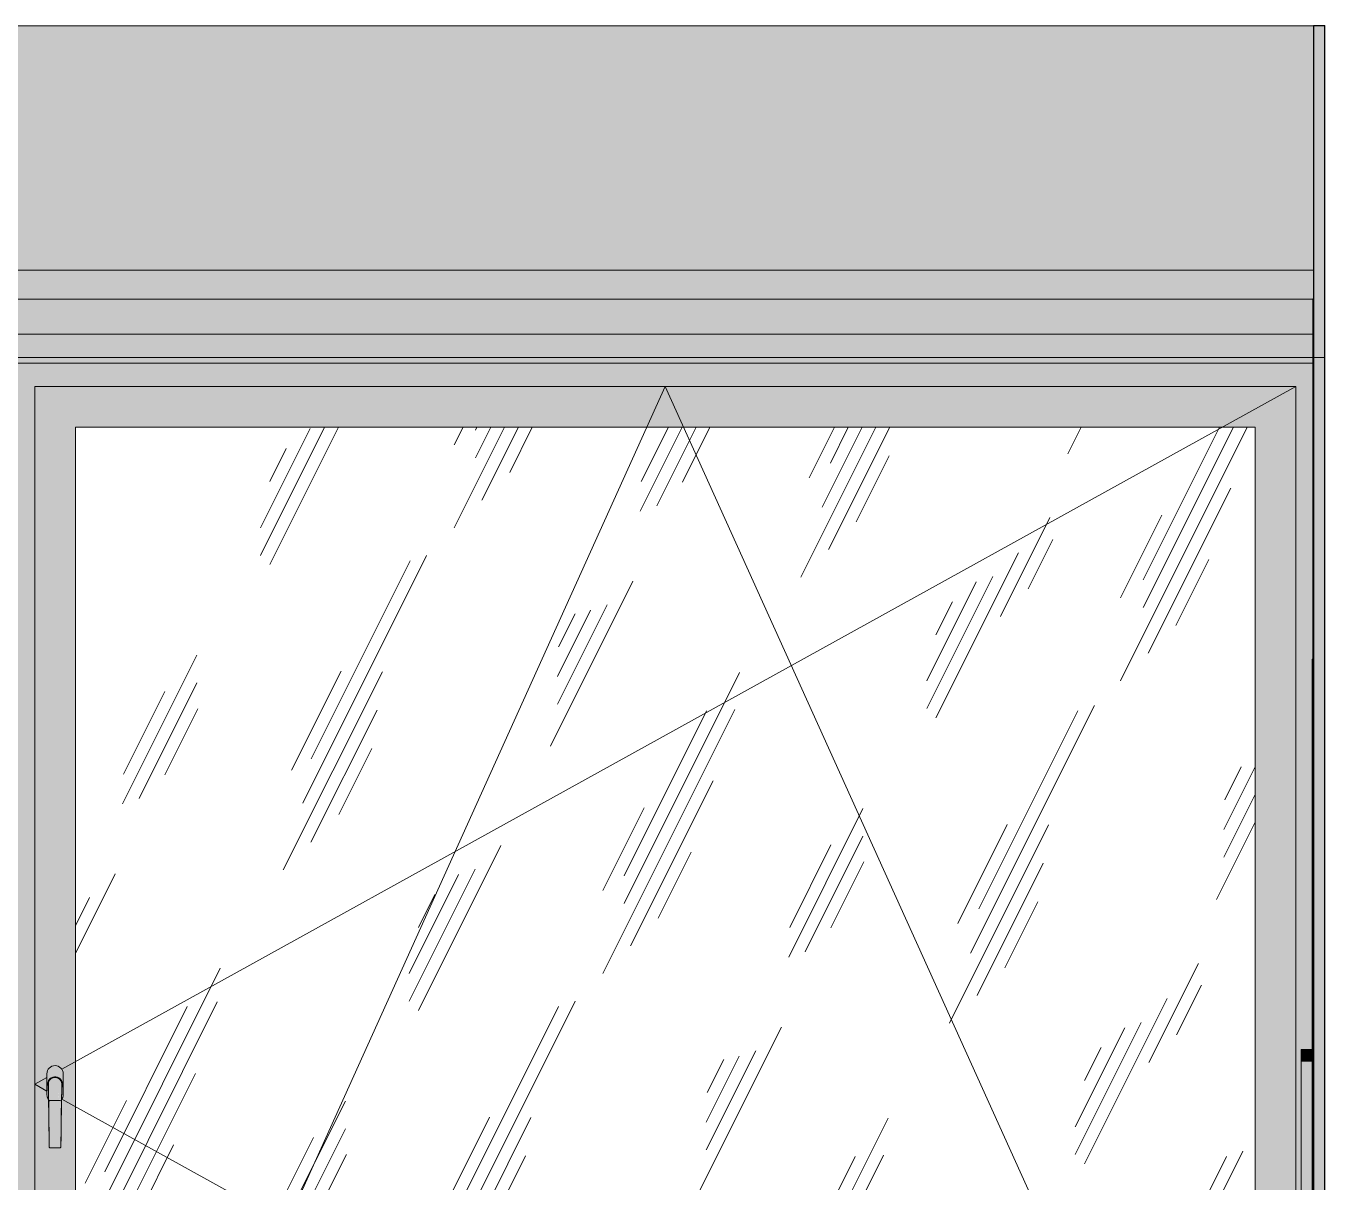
# Model space of a CAD drawing. Header units: millimetres. Extents: x 1401 to 56953, y -2645 to 12445.
# Drawn here: x 21274 to 23509, y 10282 to 12270 of the extents above; entities that cross this region are included whole.
import ezdxf

# ---------------------------------------------------------------- set-up
doc = ezdxf.new("R2010")
doc.units = ezdxf.units.MM
for name, color, linetype, lineweight in [('A-CLNG', 7, 'Continuous', 9), ('A-DETL', 7, 'Continuous', 9), ('A-FLOR', 7, 'Continuous', 9), ('A-GLAZ', 7, 'Continuous', 9), ('I-WALL', 7, 'Continuous', 9)]:
    doc.layers.add(name, color=color, linetype=linetype, lineweight=lineweight)
for name, color, linetype, lineweight, true_color in [('A-WALL-4', 7, 'Continuous', 30, 0x3c3c3c), ('A-WALL-FNSH-3', 7, 'Continuous', 30, 0x3c3c3c), ('A-WALL-FNSH-4', 7, 'Continuous', 30, 0x909090), ('I-FURN-10', 7, 'Continuous', 9, 0xc0c0c0), ('I-FURN-11', 7, 'Continuous', 9, 0x747474), ('I-FURN-12', 7, 'Continuous', 9, 0x757575), ('I-FURN-13', 7, 'Continuous', 9, 0x929292), ('I-FURN-6', 7, 'Continuous', 9, 0x949494), ('I-FURN-8', 7, 'Continuous', 9, 0xbdbdbd), ('I-FURN-9', 7, 'Continuous', 9, 0xc9c9c9), ('I-WALL-1', 7, 'Continuous', 9, 0x787878)]:
    doc.layers.add(name, color=color, linetype=linetype, lineweight=lineweight, true_color=true_color)
doc.layers.add('I-FURN-7', color=7, linetype='Continuous', lineweight=9, true_color=0x303030, transparency=0.7)

# ---------------------------------------------------------------- blocks, each defined once
blk = doc.blocks.new('120_Окно_СКБ_2Ст - 120_Окно_СКБ_2Ст 3100х2500 _мал_ створка слева-2_-22446420-Развертка 01-3')
at = {"layer": 'A-GLAZ'}
h = blk.add_hatch(color=256, dxfattribs=at)
h.paths.add_polyline_path([(-5166.9, 9200), (-3771, 9200), (-3771, 9204), (-6809, 9204), (-6809, 9200), (-5168.3, 9200)])
h.paths.add_polyline_path([(-5798.2, 9220), (-3771, 9220), (-3771, 10510), (-3752, 10510), (-3752, 11180.9), (-3751, 11180.9), (-3751, 11690), (-6809, 11690), (-6808.8, 9220), (-5832.1, 9220)])
h.paths.add_polyline_path([(-6187.1, 9250), (-6780, 9250), (-6780, 10080), (-5980, 10080), (-5980, 9250), (-6171.2, 9250)])
h.paths.add_polyline_path([(-5880, 9250), (-5950, 9250), (-5950, 11650), (-3780, 11650), (-3780, 9250), (-5764.3, 9250)])
h.paths.add_polyline_path([(-6542.9, 10110), (-6780, 10110), (-6780, 11650), (-5980, 11650), (-5980, 10110), (-6442.4, 10110)])
h = blk.add_hatch(color=256, dxfattribs=at)
h.paths.add_polyline_path([(-4408.1, 9250), (-3780, 9250), (-3780, 11650), (-5950, 11650), (-5950, 9250), (-4543.7, 9250)])
h.paths.add_polyline_path([(-4679.3, 9320), (-5880, 9320), (-5880, 11580), (-3850, 11580), (-3850, 9320), (-4543.7, 9320)])
h.paths.add_polyline_path([(-5914.6, 10340.5), (-5924, 10340.8), (-5924.9, 10341.3), (-5925, 10341.6), (-5926.2, 10423.8), (-5927.1, 10425), (-5928.5, 10428.4), (-5929, 10432), (-5929, 10468), (-5928.5, 10471.6), (-5927.1, 10475), (-5924.9, 10477.9), (-5922, 10480.1), (-5918.6, 10481.5), (-5915, 10482), (-5911.4, 10481.5), (-5908, 10480.1), (-5905.1, 10477.9), (-5902.9, 10475), (-5901.5, 10471.6), (-5901, 10468), (-5901, 10432), (-5901.5, 10428.4), (-5902.9, 10425), (-5903.9, 10423.4), (-5904.2, 10400.4), (-5905.1, 10341.3), (-5906.1, 10340.7), (-5908, 10340.5)])
h = blk.add_hatch(dxfattribs=at)
h.set_pattern_fill('FP_9', color=256, style=0, pattern_type=2)
h.set_pattern_definition([(63.435, (63.5, 31.75), (-255.583, 766.747), [317.5, -190.5, 317.5, -190.5, -403.903]), (63.435, (63.5, 31.75), (-255.583, 766.747), [-1016, 127, -276.903]), (63.435, (47.6, 47.6), (-255.583, 766.747), [254, -317.5, 190.5, -190.5, -467.403]), (63.435, (47.6, 47.6), (-255.583, 766.747), [-952.5, 222.25, -245.153]), (63.435, (47.6, 95.25), (-255.583, 766.747), [190.5, -381, 127, -190.5, -530.903]), (63.435, (47.6, 95.25), (-255.583, 766.747), [-889, 285.75, -245.153]), (63.435, (95.25, 47.6), (-255.583, 766.747), [190.5, -381, 158.75, -6404.65]), (63.435, (142.9, 95.25), (-255.583, 766.747), [95.25, -476.25, 63.5, -6499.9]), (63.435, (63.5, 174.6), (-255.583, 766.747), [63.5, -476.25, 63.5, -254, -562.653]), (63.435, (63.5, 174.6), (-255.583, 766.747), [-857.25, 158.75, -403.903]), (63.435, (349.25, 127), (-255.583, 766.747), [317.5, -476.25, 381, -251.503]), (63.435, (349.25, 79.4), (-255.583, 766.747), [444.5, -317.5, 476.25, -188.003]), (63.435, (381, 95.25), (-255.583, 766.747), [508, -254, 381, -276.903]), (63.435, (428.6, 142.9), (-255.583, 766.747), [317.5, -444.5, 254, -403.903]), (63.435, (381, 238.1), (-255.583, 766.747), [158.75, -635, 190.5, -435.653]), (63.435, (476.25, 190.5), (-255.583, 766.747), [127, -635, 127, -530.903])])
h.paths.add_polyline_path([(-4272.4, 9320), (-3850, 9320), (-3850, 11580), (-5880, 11580), (-5880, 9320), (-4408.1, 9320)])
h = blk.add_hatch(color=256, dxfattribs=at)
h.paths.add_polyline_path([(-5927.1, 10450.3), (-5926.9, 10451.9), (-5927, 10450.4)])
h.paths.add_polyline_path([(-5926.1, 10423.6), (-5926.9, 10448.8), (-5927.1, 10453.7), (-5926.9, 10454), (-5926.6, 10454.4), (-5926.2, 10456.1), (-5925.5, 10457.3), (-5923.5, 10459.6), (-5923.4, 10459.2), (-5922.7, 10459.9), (-5922.8, 10460.1), (-5920.8, 10461.4), (-5918, 10462.2), (-5914, 10462.5), (-5910.3, 10461.8), (-5907.4, 10460.3), (-5905.2, 10458.2), (-5903.6, 10455.7), (-5903, 10453.7), (-5903.1, 10453.5), (-5902.7, 10452), (-5902.9, 10449.7), (-5903.5, 10438.5), (-5903.9, 10423.6), (-5902.9, 10425), (-5901.4, 10428.6), (-5901, 10433.4), (-5901, 10468), (-5901.5, 10471.6), (-5902.9, 10475), (-5905.1, 10477.9), (-5908, 10480.1), (-5911.4, 10481.5), (-5915, 10482), (-5918.6, 10481.5), (-5922, 10480.1), (-5924.9, 10477.9), (-5927.1, 10475), (-5928.5, 10471.6), (-5929, 10468), (-5929, 10432), (-5928.5, 10428.4), (-5927.1, 10425), (-5926.2, 10423.8)])
for points in [[(-5926, 10421.2), (-5925.5, 10421.6), (-5923, 10421.9), (-5922, 10421.9), (-5919.8, 10445.9), (-5918.7, 10453.7), (-5917.4, 10459.4), (-5916.6, 10462.4), (-5919.7, 10461.8), (-5922.1, 10460.7), (-5922.9, 10460), (-5922.7, 10459.8), (-5923.4, 10459.2), (-5923.5, 10459.6), (-5924.8, 10458.3), (-5926.4, 10455.7), (-5926.5, 10455.4), (-5926.6, 10454.3), (-5927.1, 10453.6), (-5927, 10449.9), (-5926.7, 10445.2), (-5926, 10421.2)], [(-5922, 10421.9), (-5908, 10421.9), (-5910.1, 10445.6), (-5911.3, 10453.8), (-5912.5, 10459.1), (-5914, 10462.5), (-5916.1, 10462.2), (-5917.2, 10459.8), (-5917.9, 10457.7), (-5919, 10452.1), (-5920.5, 10439.3), (-5921.9, 10422.8)], [(-5922, 10340.5), (-5922, 10421.9), (-5925.5, 10421.6), (-5926, 10421.1), (-5924.9, 10341.3), (-5924, 10340.8), (-5922.8, 10340.5)], [(-5914.1, 10340.5), (-5908, 10340.5), (-5908, 10421.9), (-5922, 10421.9), (-5922, 10340.5), (-5914.6, 10340.5)], [(-5908, 10340.5), (-5905.9, 10340.8), (-5905.1, 10341.3), (-5905, 10341.6), (-5904.1, 10421.4), (-5905.7, 10421.8), (-5908, 10421.9), (-5908, 10347.5)], [(-5904, 10420.4), (-5904, 10420.5), (-5904, 10420.5)]]:
    blk.add_hatch(color=256, dxfattribs=at).paths.add_polyline_path(points)
h = blk.add_hatch(color=256, dxfattribs=at)
h.paths.add_polyline_path([(-5904, 10421.2), (-5903.1, 10447.5), (-5902.9, 10453), (-5903, 10453.7), (-5902.9, 10454), (-5904.7, 10457.6), (-5906.5, 10459.6), (-5909.2, 10461.4), (-5912, 10462.2), (-5914, 10462.5), (-5912.7, 10459.7), (-5912.5, 10459.1), (-5911, 10452.1), (-5909.4, 10438.5), (-5907.7, 10421.9), (-5904.5, 10421.6), (-5904.1, 10421.3)])
h.paths.add_polyline_path([(-5903.6, 10454.7), (-5904, 10455.7), (-5903.7, 10454.9)])
for p, q in [((-6830, 11700), (-3730, 11700)), ((-3730, 11700), (-3730, 9200)), ((-5950, 9250), (-5950, 11650)), ((-3780, 11650), (-5950, 11650)), ((-5950, 9250), (-4865, 11650)), ((-3780, 11650), (-5903.4, 10475.7)), ((-3780, 9250), (-4865, 11650)), ((-3780, 11650), (-3780, 9250)), ((-5880, 11580), (-5880, 9320)), ((-5880, 11580), (-3850, 11580)), ((-3850, 9320), (-3850, 11580)), ((-5929, 10461.6), (-5950, 10450)), ((-5929, 10468), (-5929, 10432)), ((-5929, 10468), (-5929, 10432)), ((-5916.1, 10462.5), (-5913.9, 10462.5)), ((-5916, 10462.5), (-5914, 10462.5)), ((-5914, 10461.5), (-5916, 10461.5)), ((-5901, 10432), (-5901, 10468)), ((-5901, 10432), (-5901, 10468)), ((-5950, 10450), (-5929, 10438.4)), ((-5927.5, 10449), (-5927.5, 10451)), ((-5925, 10341.6), (-5926.5, 10450.8)), ((-5903.5, 10451), (-5905, 10341.6)), ((-5902.5, 10451), (-5902.5, 10449)), ((-5926, 10421.2), (-5926, 10420.5)), ((-5926, 10420.5), (-5926, 10421.2)), ((-5926, 10420.5), (-5926, 10420.5)), ((-5924, 10421.8), (-5923, 10421.9)), ((-5923, 10421.9), (-5922, 10421.9)), ((-5908, 10421.9), (-5922, 10421.9)), ((-5922, 10421.9), (-5908, 10421.9)), ((-5908, 10421.9), (-5907, 10421.9)), ((-5907, 10421.9), (-5906, 10421.8)), ((-5904, 10420.5), (-5904, 10421.2)), ((-5904, 10421.2), (-5904, 10420.5)), ((-5903.4, 10424.3), (-3780, 9250)), ((-5908, 10340.5), (-5922, 10340.5)), ((-5908, 10340.5), (-5922, 10340.5))]:
    blk.add_line(p, q, dxfattribs=at)
at = {"layer": 'A-GLAZ', "flags": 128}
for points in [[(-5927.5, 10451), (-5927.1, 10454), (-5926, 10456.7), (-5924.1, 10459.1), (-5921.7, 10461), (-5919, 10462.1), (-5916, 10462.5)], [(-5914, 10462.5), (-5911, 10462.1), (-5908.3, 10461), (-5905.9, 10459.1), (-5904, 10456.7), (-5902.9, 10454), (-5902.5, 10451)], [(-5926.8, 10445.2), (-5927.1, 10446), (-5927.5, 10449)], [(-5927.1, 10446.2), (-5927, 10445.8), (-5926.9, 10444), (-5926.6, 10439.9), (-5926.5, 10436.8), (-5926.4, 10433.3), (-5926.2, 10429.6), (-5926.1, 10423.2), (-5926, 10420.5)], [(-5902.9, 10446.2), (-5903, 10445.8), (-5903.1, 10444), (-5903.4, 10439.9), (-5903.5, 10436.8), (-5903.6, 10433.3), (-5903.8, 10429.6), (-5903.9, 10423.2), (-5904, 10420.5)], [(-5902.5, 10449), (-5902.9, 10446), (-5903.2, 10445.2)], [(-5922, 10421.9), (-5923, 10421.9), (-5924, 10421.8), (-5924.8, 10421.7), (-5925.5, 10421.6), (-5925.9, 10421.4), (-5926, 10421.2)], [(-5926, 10421.2), (-5925.9, 10421.4), (-5925.5, 10421.6)], [(-5926, 10420.5), (-5925.7, 10398.7), (-5925.7, 10392.5)], [(-5925.5, 10421.6), (-5924.8, 10421.7), (-5924, 10421.8)], [(-5904, 10421.2), (-5904.1, 10421.4), (-5904.5, 10421.6), (-5905.2, 10421.7), (-5906, 10421.8), (-5907, 10421.9), (-5908, 10421.9)], [(-5906, 10421.8), (-5905.2, 10421.7), (-5904.5, 10421.6)], [(-5904.5, 10421.6), (-5904.1, 10421.4), (-5904, 10421.2)], [(-5904, 10420.5), (-5904.3, 10398.7), (-5904.3, 10392.5)], [(-5925, 10341.6), (-5925.3, 10361.5), (-5925.7, 10392.2), (-5925.7, 10392.5)], [(-5905, 10341.6), (-5904.7, 10361.5), (-5904.3, 10392.2), (-5904.3, 10392.5)], [(-5922, 10340.5), (-5922.8, 10340.5), (-5923.5, 10340.6), (-5924.1, 10340.8), (-5924.6, 10341), (-5924.9, 10341.3), (-5925, 10341.6)], [(-5905, 10341.6), (-5905.1, 10341.3), (-5905.4, 10341), (-5905.9, 10340.8), (-5906.5, 10340.6), (-5907.2, 10340.5), (-5908, 10340.5)]]:
    blk.add_lwpolyline(points, dxfattribs=at)
at = {"layer": 'A-GLAZ'}
for centre, radius, start, end in [((-5915, 10468), 14, 0, 180), ((-5915, 10468), 14, 0, 180), ((-5916, 10451), 11.5, 90.2744, 204.8614), ((-5916, 10451), 10.5, 90.2744, 181.3109), ((-5914, 10451), 10.5, 0.0023, 89.7256), ((-5914, 10451), 11.5, 335.1322, 89.7256), ((-5915, 10432), 14, 180, 217.3919), ((-5915, 10432), 14, 180, 217.174), ((-5915, 10432), 14, 322.6053, 0), ((-5915, 10432), 14, 322.826, 0)]:
    blk.add_arc(centre, radius, start, end, dxfattribs=at)
for centre, start_param, end_param in [((-5922, 10341.6), 3.142903, 4.711079), ((-5908, 10341.6), 4.713699, 6.278048)]:
    blk.add_ellipse(centre, major_axis=(3, 0), ratio=0.374607, start_param=start_param, end_param=end_param, dxfattribs=at)
blk = doc.blocks.new('Зеркало обычное - Доска-29329998-Развертка 01-3')
at = {"layer": 'I-FURN-7'}
for points in [[(-3767.2, 10490), (-3752, 10490), (-3752, 10510), (-3771, 10510), (-3771, 10490)], [(-3751, 10490), (-3751, 10510), (-3752, 10510), (-3752, 10490)], [(-3751, 9500), (-3751, 10490), (-3752, 10490), (-3752, 9500)], [(-3763.8, 10159), (-3752, 10159), (-3752, 10241), (-3765, 10241), (-3765, 10159)], [(-3751, 9259), (-3751, 9341), (-3762, 9341), (-3762, 9259)], [(-3751, 9204), (-3751, 9220), (-3771, 9220), (-3771, 9204)], [(-3751, 9180), (-3751, 9200), (-3771, 9200), (-3771, 9180)], [(-3751, 9170), (-3751, 9180), (-3771, 9180), (-3771, 9170)], [(-3753.7, 9160), (-3751, 9160), (-3751, 9170), (-3771, 9170), (-3771, 9160), (-3753.8, 9160)]]:
    blk.add_hatch(color=256, dxfattribs=at).paths.add_polyline_path(points)
h = blk.add_hatch(color=256, dxfattribs=at)
h.paths.add_polyline_path([(-3751, 9200), (-3751, 9204), (-3771, 9204), (-3771, 9200)])
h.paths.add_polyline_path([(-3751, 9220), (-3751, 9259), (-3762, 9259), (-3762, 9341), (-3751, 9341), (-3751, 9500), (-3752, 9500), (-3752, 10159), (-3765, 10159), (-3765, 10241), (-3752, 10241), (-3752, 10490), (-3771, 10490), (-3771, 9220)])
at = {"layer": 'I-FURN-10'}
for p, q in [((-3771, 10510), (-3751, 10510)), ((-3771, 9160), (-3771, 10510)), ((-3751, 10510), (-3751, 9160)), ((-3751, 9160), (-3771, 9160))]:
    blk.add_line(p, q, dxfattribs=at)
at = {"layer": 'I-FURN-11'}
blk.add_line((-3751, 9180), (-3751, 10490), dxfattribs=at)
at = {"layer": 'I-FURN-12'}
for p, q in [((-3751, 10490), (-3751, 10510)), ((-3751, 9160), (-3751, 9180))]:
    blk.add_line(p, q, dxfattribs=at)
at = {"layer": 'I-FURN-13'}
blk.add_line((-3771, 9180), (-3771, 10490), dxfattribs=at)
at = {"layer": 'I-FURN-6'}
for p, q in [((-3751, 10510), (-3771, 10510)), ((-3771, 10490), (-3771, 10510)), ((-3771, 10490), (-3751, 10490)), ((-3771, 9180), (-3771, 10490)), ((-3771, 10490), (-3771, 9180)), ((-3751, 10490), (-3771, 10490)), ((-3751, 10490), (-3751, 9180)), ((-3751, 9180), (-3751, 10490)), ((-3751, 9180), (-3771, 9180)), ((-3771, 9160), (-3771, 9180)), ((-3771, 9180), (-3751, 9180)), ((-3771, 9160), (-3751, 9160))]:
    blk.add_line(p, q, dxfattribs=at)
at = {"layer": 'I-FURN-8'}
for p, q in [((-3751, 10490), (-3771, 10490)), ((-3771, 9180), (-3771, 10490)), ((-3771, 9180), (-3771, 10490)), ((-3771, 10490), (-3751, 10490)), ((-3771, 9180), (-3751, 9180)), ((-3771, 9180), (-3751, 9180))]:
    blk.add_line(p, q, dxfattribs=at)
at = {"layer": 'I-FURN-9'}
for p, q in [((-3751, 9180), (-3751, 10490)), ((-3751, 10490), (-3751, 9180))]:
    blk.add_line(p, q, dxfattribs=at)

msp = doc.modelspace()

# ---------------------------------------------------------------- hatches: boundary and pattern name
at = {"layer": 'A-CLNG'}
msp.add_hatch(color=256, dxfattribs=at).paths.add_polyline_path([(19647.9812, 11690), (23488.0755, 11690), (23488.0755, 11740), (19609.0755, 11740), (19609.0755, 11690)])
at = {"layer": 'I-WALL'}
h = msp.add_hatch(color=256, dxfattribs=at)
h.paths.add_polyline_path([(19600.0756, 11700), (19609.0755, 11700), (19609.0755, 11740), (23488.0755, 11740), (23488.0755, 11800), (23489.0755, 11800), (23489.0755, 12270), (19600.0756, 12270), (19600.0756, 11800)])
h.paths.add_polyline_path([(16999.0895, 11740), (18958.0756, 11740), (18957.9373, 12270), (15099.0756, 12270), (15099.0756, 11800), (15100.5756, 11800), (15100.5756, 11740), (15914.0785, 11740)])
for points in [[(23488.0755, 11065.2371), (23488.0755, 11180.9106), (23487.0755, 11180.9106), (23487.0755, 11065.2371)], [(23488.0755, 10927.7629), (23488.0755, 11065.2371), (23487.0755, 11065.2371), (23487.0755, 10927.7629)], [(23488.0755, 10900), (23488.0755, 10927.7629), (23487.0755, 10927.7629), (23487.0755, 10900)], [(23488.0755, 10510), (23488.0755, 10900), (23487.0755, 10900), (23487.0755, 10510)]]:
    msp.add_hatch(color=256, dxfattribs=at).paths.add_polyline_path(points)
at = {"layer": 'I-WALL-1'}
h = msp.add_hatch(dxfattribs=at)
h.set_pattern_fill('FP_11', color=256, style=0, pattern_type=2)
h.set_pattern_definition([(0, (27239.0755, 0), (30.48, 7.62), [2.515, -20.345, 2.515, -20.345, -121.92]), (0, (27239.0755, 0), (30.48, 7.62), [-45.72, 2.515, -43.205, 2.515, -20.345, -53.34]), (0, (27239.0755, 0), (30.48, 7.62), [-114.3, 2.515, -12.725, 2.515, -35.585]), (120, (27250.5055, 3.81), (-21.8391136, 22.5864543), [2.515, -20.345, 2.515, -20.345, -121.92]), (120, (27250.5055, 3.81), (-21.8391136, 22.5864543), [-45.72, 2.515, -43.205, 2.515, -20.345, -53.34]), (120, (27250.5055, 3.81), (-21.8391136, 22.5864543), [-114.3, 2.515, -12.725, 2.515, -35.585]), (240, (27254.3155, 19.05), (-8.6408864, -30.2064543), [2.515, -20.345, 2.515, -20.345, -121.92]), (240, (27254.3155, 19.05), (-8.6408864, -30.2064543), [-45.72, 2.515, -43.205, 2.515, -20.345, -53.34]), (240, (27254.3155, 19.05), (-8.6408864, -30.2064543), [-114.3, 2.515, -12.725, 2.515, -35.585])])
h.paths.add_polyline_path([(23509.0755, 8400), (23509.0755, 12270), (23489.0755, 12270), (23489.0755, 8400)])

# ---------------------------------------------------------------- linework, layer by layer
at = {"layer": 'A-CLNG'}
for p, q in [((23488.0755, 11800), (14850.0756, 11800)), ((19609.0755, 11740), (23488.0755, 11740)), ((23488.0755, 11690), (19609.0755, 11690))]:
    msp.add_line(p, q, dxfattribs=at)
at = {"layer": 'A-DETL'}
msp.add_line((14849.0756, 11850), (23489.0756, 11850), dxfattribs=at)
at = {"layer": 'A-FLOR'}
msp.add_line((15079.0755, 12270), (23489.0755, 12270), dxfattribs=at)
at = {"layer": 'A-WALL-4'}
for p, q in [((23489.0755, 12270), (23489.0755, 8394.7995)), ((23509.0755, 12270), (23489.0755, 12270)), ((23509.0755, 8394.7995), (23509.0755, 12270))]:
    msp.add_line(p, q, dxfattribs=at)
at = {"layer": 'A-WALL-FNSH-3'}
msp.add_line((23489.0755, 11800), (23488.0755, 11800), dxfattribs=at)
at = {"layer": 'A-WALL-FNSH-4'}
msp.add_line((23488.0755, 11800), (23488.0755, 8400), dxfattribs=at)
at = {"layer": 'I-WALL'}
for p, q in [((23509.156, 12270), (23509.0755, 12270)), ((23487.0755, 9500), (23487.0755, 11180.9106)), ((23487.0755, 11180.9106), (23488.0755, 11180.9106)), ((23488.0755, 11065.2371), (23487.0755, 11065.2371)), ((23487.0755, 10927.7629), (23488.0755, 10927.7629)), ((23487.0755, 10900), (23488.0755, 10900))]:
    msp.add_line(p, q, dxfattribs=at)

# ---------------------------------------------------------------- block references
at = {"layer": 'A-GLAZ'}
msp.add_blockref('120_Окно_СКБ_2Ст - 120_Окно_СКБ_2Ст 3100х2500 _мал_ створка слева-2_-22446420-Развертка 01-3', (27239.0755, 0), dxfattribs=at)
at = {"layer": 'I-FURN-6'}
msp.add_blockref('Зеркало обычное - Доска-29329998-Развертка 01-3', (27239.0755, 0), dxfattribs=at)

doc.saveas('drawing.dxf')
